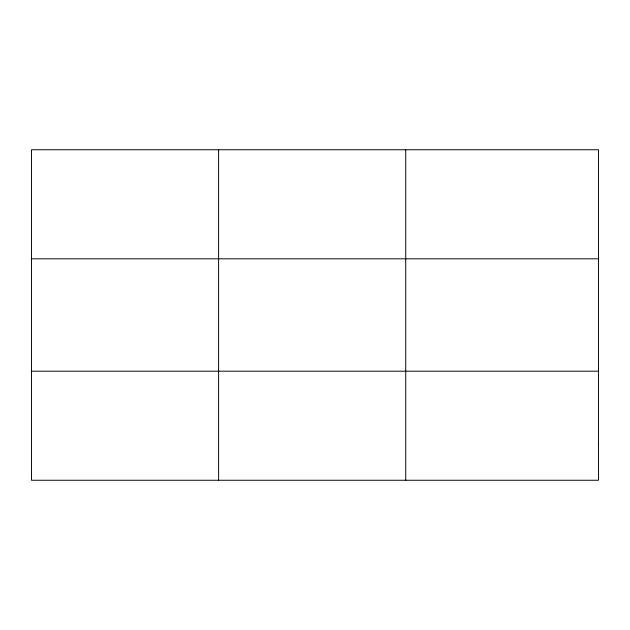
<?xml version="1.0" encoding="UTF-8"?>
<svg xmlns="http://www.w3.org/2000/svg" width="630" height="630" viewBox="0 0 630 630"><rect width="100%" height="100%" fill="white"/><g stroke="black" fill="none" stroke-linecap="round" stroke-linejoin="round"><path stroke-width="0.94" d="M218.61 149.743L218.61 480.257M405.72 149.743L405.72 480.257M31.5 258.812L598.5 258.812M31.5 371.188L598.5 371.188M598.5 443.898L598.5 480.257L31.5 480.257L31.5 149.743L598.5 149.743L598.5 443.898"/></g></svg>
